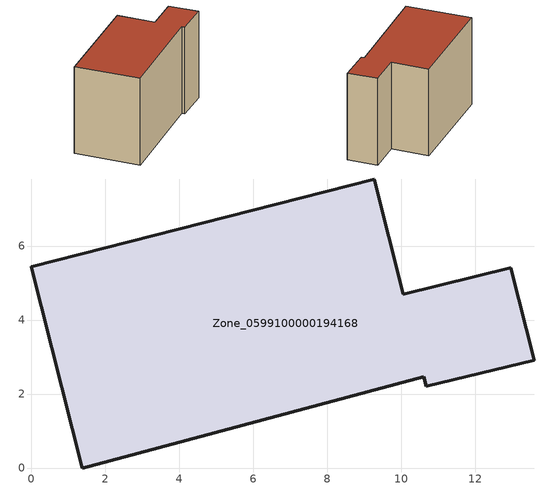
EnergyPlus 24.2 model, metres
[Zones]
Zone_0599100000194168
 floor ground (C_G): 12.96,5.42 13.59,2.92 10.67,2.21 10.6,2.47 1.37,0 0,5.44 9.27,7.81 10.05,4.69 z0
 wall outside (C_F): 9.27,7.81 0,5.44 1.37,0 10.6,2.47 10.67,2.21 13.59,2.92 12.96,5.42 10.05,4.69 9.27,7.81 z0:7.73
 roof outside (C_R): 12.96,5.42 10.05,4.69 9.27,7.81 0,5.44 1.37,0 10.6,2.47 10.67,2.21 13.59,2.92 z7.73
[BUILDING]
Pand.0599100000194168: North Axis=0; Terrain=City; Loads Convergence Tolerance Value=0.04; Temperature Convergence Tolerance Value=0.4; Solar Distribution=FullExterior; Maximum Number of Warmup Days=25; Minimum Number of Warmup Days=1
[Site:Location]
Rotterdam.The.Hague.AP_ZH_NLD Design_Conditions: Latitude=51.96; Longitude=4.45; Time Zone=1; Elevation=-4.5
[SITE:GROUNDTEMPERATURE:BUILDINGSURFACE]
18, 18, 18, 18, 18, 18, 18, 18, 18, 18, 18, 18
[MATERIAL] Thermal Absorptance=0.9; Solar Absorptance=0.7; Visible Absorptance=0.7
Name | Roughness | Thickness | Conductivity | Density | Specific Heat
G.TI.1975-1991 | MediumSmooth | 0.15 | 0.288461 | 540 | 1210
F.TI.1975-1991 | Rough | 0.3 | 0.230769 | 1920 | 840
R.TI.1975-1991 | MediumRough | 0.2 | 0.153846 | 1500 | 1000
[CONSTRUCTION]
C_G: G.TI.1975-1991
C_F: F.TI.1975-1991
C_R: R.TI.1975-1991
[ZONE]
Zone_0599100000194168: Type=1; Multiplier=1; Ceiling Height=Autocalculate; Volume=Autocalculate; Floor Area=autocalculate; Part of Total Floor Area=Yes
[ZONEINFILTRATION:DESIGNFLOWRATE]
Infil_Zone_0599100000194168: Zone or ZoneList or Space or SpaceList=Zone_0599100000194168; Schedule=AlwaysOn; Design Flow Rate Calculation Method=Flow/Area; Flow Rate per Floor Area=0.003; Constant Term Coefficient=1; Temperature Term Coefficient=0; Velocity Term Coefficient=0; Velocity Squared Term Coefficient=0
[HVACTEMPLATE:ZONE:IDEALLOADSAIRSYSTEM]
Zone_0599100000194168: Maximum Heating Supply Air Temperature=50; Minimum Cooling Supply Air Temperature=13; Maximum Heating Supply Air Humidity Ratio=0.0156; Minimum Cooling Supply Air Humidity Ratio=0.0077; Heating Limit=NoLimit; Cooling Limit=NoLimit; Dehumidification Control Type=ConstantSensibleHeatRatio; Cooling Sensible Heat Ratio=0.7; Dehumidification Setpoint=60; Humidification Control Type=None; Humidification Setpoint=30; Outdoor Air Method=None; Outdoor Air Flow Rate per Person=0.00944; Outdoor Air Flow Rate per Zone Floor Area=0; Outdoor Air Flow Rate per Zone=0; Demand Controlled Ventilation Type=None; Outdoor Air Economizer Type=NoEconomizer; Heat Recovery Type=None; Sensible Heat Recovery Effectiveness=0.7; Latent Heat Recovery Effectiveness=0.65
[ZONECONTROL:THERMOSTAT]
ThermostatControl_Zone_0599100000194168: Zone or ZoneList=Zone_0599100000194168; Control Type Schedule=DualSetpointControlType; Control 1=Thermostat_Zone_0599100000194168; Temperature Difference Between Cutout And Setpoint=0
[THERMOSTATSETPOINT:DUALSETPOINT]
Thermostat_Zone_0599100000194168: Heating Setpoint Temperature Schedule=HeatingSetpoint_Zone_0599100000194168; Cooling Setpoint Temperature Schedule=CoolingSetpoint_Zone_0599100000194168
[SCHEDULE:COMPACT]
HeatingSetpoint_Zone_0599100000194168: Through: 12/31, For: AllDays, Until: 24:00, 21
CoolingSetpoint_Zone_0599100000194168: Through: 12/31, For: AllDays, Until: 24:00, 24
DualSetpointControlType: Through: 12/31, For: AllDays, Until: 24:00, 4
AlwaysOn: Through: 12/31, For: AllDays, Until: 24:00, 1
